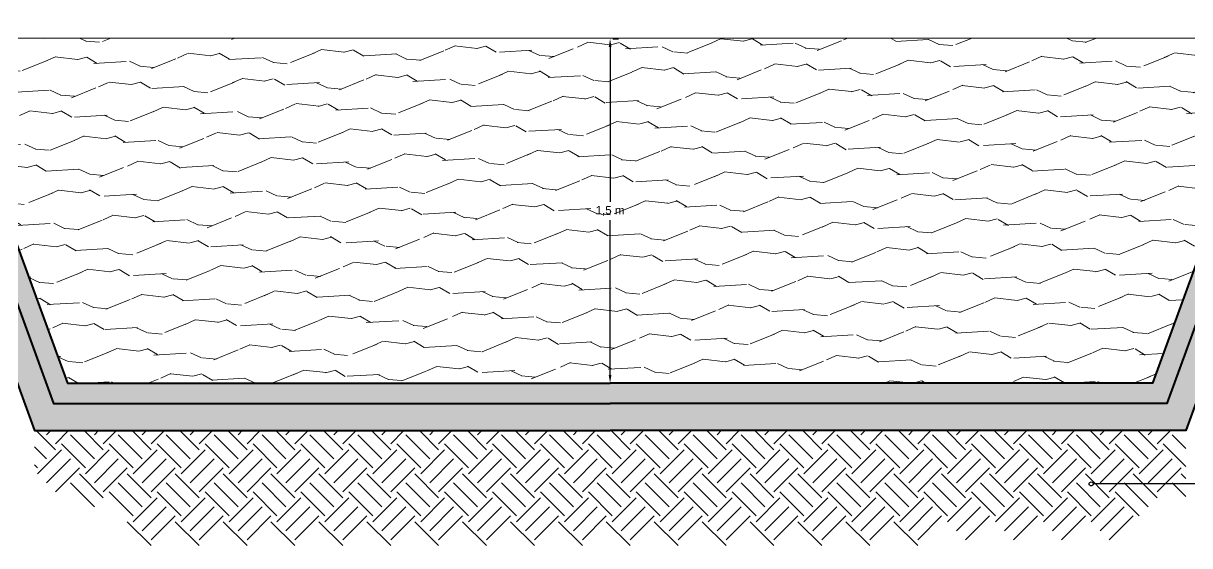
# Model space of a CAD drawing. Header units: millimetres. Extents: x 3441.7 to 3473.1, y 1370.7 to 1404.8.
# Drawn here: x 3449.27 to 3454.34, y 1382.38 to 1384.65 of the extents above; entities that cross this region are included whole.
import ezdxf

# ---------------------------------------------------------------- set-up
doc = ezdxf.new("R2010")
doc.units = ezdxf.units.MM
doc.layers.add('ACQUA - water hatch', color=7, linetype='Continuous', lineweight=0, true_color=0x0f87ff)
doc.layers.add('TRATTEGGI - hatch', color=7, linetype='Continuous', lineweight=5, true_color=0x8f8f8f)
doc.layers.add('MURATURA_section_wall', color=7, linetype='Continuous', lineweight=40)
doc.layers.add('QUOTE - dimension', color=252, linetype='Continuous')
doc.layers.add('SCRITTE_txt', color=7, linetype='Continuous')
doc.styles.get("Standard").update_dxf_attribs({"font": 'arial.ttf'})
doc.dimstyles.get("Standard").update_dxf_attribs({"dimtxt": 0.18, "dimasz": 0.18, "dimexe": 0.18, "dimexo": 0.0625, "dimgap": 0.09, "dimtad": 0, "dimtih": 1, "dimtoh": 1, "dimdec": 4, "dimzin": 0, "dimdsep": 46, "dimtxsty": 'Standard', "dimcen": 0.09, "dimadec": 0, "dimazin": 0, "dimtfac": 1, "dimtdec": 4, "dimtofl": 0, "dimtmove": 0, "dimatfit": 3, "dimfxl": 0, "dimtolj": 1, "dimtzin": 0, "dimarcsym": 0})

# ---------------------------------------------------------------- blocks, each defined once
blk = doc.blocks.new('*D5')
at = {"layer": 'Defpoints', "color": 0, "transparency": 16777216}
for p in [(3451.8204, 1384.587), (3451.8204, 1383.0899), (3451.8204, 1383.0899)]:
    blk.add_point(p, dxfattribs=at)
at = {"layer": 'QUOTE - dimension', "color": 0, "lineweight": -2, "transparency": 16777216}
for p, q in [((3451.8204, 1384.551), (3451.8204, 1383.8781)), ((3451.8329, 1384.587), (3451.8564, 1384.587)), ((3451.8204, 1383.1259), (3451.8204, 1383.7988)), ((3451.8329, 1383.0899), (3451.8564, 1383.0899))]:
    blk.add_line(p, q, dxfattribs=at)
at = {"layer": 'QUOTE - dimension', "color": 0, "transparency": 16777216}
for points in [[(3451.8144, 1384.551), (3451.8264, 1384.551), (3451.8204, 1384.587)], [(3451.8144, 1383.1259), (3451.8264, 1383.1259), (3451.8204, 1383.0899)]]:
    blk.add_solid(points, dxfattribs=at)
at = {"layer": 'QUOTE - dimension', "color": 0, "transparency": 16777216, "insert": (3451.8204, 1383.8384), "char_height": 0.036, "attachment_point": 5}
blk.add_mtext('\\A1;1,5 m', dxfattribs=at)

msp = doc.modelspace()

# ---------------------------------------------------------------- hatches: boundary and pattern name
at = {"layer": 'ACQUA - water hatch'}
h = msp.add_hatch(dxfattribs=at)
h.set_pattern_fill('LEGNO6', color=256, scale=0.259, angle=65, style=0, pattern_type=2)
h.set_pattern_definition([(173.4349, (3473.65142, 1370.09162), (-0.5789255, -0.01581703), [0.0982835, -0.7207462]), (204.3987, (3473.553784, 1370.102856), (-1.830417354, -0.861111376), [0.0477573, -2.3401049]), (201.8476, (3473.61975, 1370.317862), (-4.9281443783, -1.9885910473), [0.1136062, -5.5667072]), (174.9831, (3473.514303, 1370.275585), (-2.206244219, 0.171464088), [0.0606303, -2.970887]), (155, (3473.68864, 1370.17143), (-0.3441918, -0.1252756), [0.0518, -0.2072]), (183.4429, (3473.641692, 1370.193321), (3.817745437, 0.2201784722), [0.1413865, -6.9279376]), (149.2894, (3473.50056, 1370.18483), (2.003145043, -1.21985713), [0.0520585, -2.5508594]), (194.8056, (3473.455803, 1370.211416), (1.611500915, 0.391645), [0.040457, -1.9823977])])
edge = h.paths.add_edge_path()
edge.add_line((3454.4378, 1383.7999), (3454.49945, 1383.7999))
edge.add_spline(control_points=[(3454.49945, 1383.7999), (3454.47918, 1383.80265), (3454.44504, 1383.8127), (3454.42311, 1383.8543), (3454.41921, 1383.89335), (3454.44558, 1383.92863), (3454.48939, 1383.96055), (3454.52972, 1383.97315), (3454.55307, 1383.98045)], knot_values=[0, 0, 0, 0, 0.0593731, 0.097901, 0.1345649, 0.1703633, 0.2232683, 0.2960344, 0.2960344, 0.2960344, 0.2960344], degree=3, periodic=0)
edge.add_spline(control_points=[(3454.55307, 1383.98045), (3454.54382, 1383.98141), (3454.5177, 1383.98506), (3454.47543, 1383.99649), (3454.45407, 1384.04666), (3454.47647, 1384.10054), (3454.52425, 1384.13782), (3454.56336, 1384.15479), (3454.58102, 1384.16245)], knot_values=[0, 0, 0, 0, 0.0277824, 0.0779512, 0.1228537, 0.171634, 0.2418028, 0.2995605, 0.2995605, 0.2995605, 0.2995605], degree=3, periodic=0)
edge.add_spline(control_points=[(3454.58102, 1384.16245), (3454.57917, 1384.16303), (3454.57023, 1384.16747), (3454.56843, 1384.19454), (3454.56996, 1384.22511), (3454.60214, 1384.24528), (3454.63583, 1384.24586), (3454.67623, 1384.25177), (3454.71628, 1384.25277), (3454.75106, 1384.2748), (3454.78564, 1384.2836), (3454.82158, 1384.31797), (3454.88458, 1384.30982), (3454.92427, 1384.29172), (3454.94336, 1384.28302)], knot_values=[0, 0, 0, 0, 0.0063019, 0.0340859, 0.0661817, 0.0963639, 0.1354103, 0.1671916, 0.2193136, 0.2517506, 0.2884627, 0.3247948, 0.3938192, 0.4577926, 0.4577926, 0.4577926, 0.4577926], degree=3, periodic=0)
edge.add_spline(control_points=[(3454.94336, 1384.28302), (3454.94072, 1384.29427), (3454.94309, 1384.3277), (3454.97082, 1384.34322), (3454.98872, 1384.35188)], knot_values=[0.7365815, 0.7365815, 0.7365815, 0.7365815, 0.7525405, 0.7790589, 0.7790589, 0.7790589, 0.7790589], degree=3, periodic=0)
edge.add_spline(control_points=[(3454.98872, 1384.35188), (3454.97871, 1384.37434), (3454.95909, 1384.41831), (3454.9132, 1384.47525), (3454.86831, 1384.52605), (3454.81048, 1384.54223), (3454.79163, 1384.57405), (3454.78885, 1384.58987)], knot_values=[0, 0, 0, 0, 0.0733141, 0.1435669, 0.21982, 0.2701172, 0.3172691, 0.3172691, 0.3172691, 0.3172691], degree=3, periodic=0)
edge.add_line((3454.78885, 1384.58987), (3448.8519, 1384.58987))
edge.add_spline(control_points=[(3448.8519, 1384.58987), (3448.84912, 1384.57405), (3448.83027, 1384.54223), (3448.77245, 1384.52605), (3448.72755, 1384.47525), (3448.68166, 1384.41831), (3448.66205, 1384.37434), (3448.65203, 1384.35188)], knot_values=[0, 0, 0, 0, 0.0471519, 0.0974491, 0.1737022, 0.243955, 0.3172691, 0.3172691, 0.3172691, 0.3172691], degree=3, periodic=0)
edge.add_spline(control_points=[(3448.65203, 1384.35188), (3448.66993, 1384.34322), (3448.69766, 1384.3277), (3448.70004, 1384.29427), (3448.69739, 1384.28302)], knot_values=[1.5493279, 1.5493279, 1.5493279, 1.5493279, 1.6051068, 1.6386751, 1.6386751, 1.6386751, 1.6386751], degree=3, periodic=0)
edge.add_spline(control_points=[(3448.69739, 1384.28302), (3448.71648, 1384.29172), (3448.75617, 1384.30982), (3448.81918, 1384.31797), (3448.85511, 1384.2836), (3448.8897, 1384.2748), (3448.92448, 1384.25277), (3448.96453, 1384.25177), (3449.00493, 1384.24586), (3449.03861, 1384.24528), (3449.07079, 1384.22511), (3449.07232, 1384.19454), (3449.07052, 1384.16747), (3449.06158, 1384.16303), (3449.05973, 1384.16245)], knot_values=[0, 0, 0, 0, 0.0639734, 0.1329978, 0.1693299, 0.206042, 0.238479, 0.290601, 0.3223823, 0.3614287, 0.3916108, 0.4237067, 0.4514906, 0.4577926, 0.4577926, 0.4577926, 0.4577926], degree=3, periodic=0)
edge.add_spline(control_points=[(3449.05973, 1384.16245), (3449.07739, 1384.15479), (3449.1165, 1384.13782), (3449.16428, 1384.10054), (3449.18669, 1384.04666), (3449.16532, 1383.99649), (3449.12306, 1383.98506), (3449.09694, 1383.98141), (3449.08768, 1383.98045)], knot_values=[0, 0, 0, 0, 0.0577577, 0.1279265, 0.1767068, 0.2216092, 0.2717781, 0.2995605, 0.2995605, 0.2995605, 0.2995605], degree=3, periodic=0)
edge.add_spline(control_points=[(3449.08768, 1383.98045), (3449.11103, 1383.97315), (3449.15136, 1383.96055), (3449.19517, 1383.92863), (3449.22154, 1383.89335), (3449.21764, 1383.8543), (3449.19571, 1383.8127), (3449.16157, 1383.80265), (3449.1413, 1383.7999)], knot_values=[0, 0, 0, 0, 0.0727661, 0.1256711, 0.1614695, 0.1981334, 0.2366613, 0.2960344, 0.2960344, 0.2960344, 0.2960344], degree=3, periodic=0)
edge.add_line((3449.14599, 1383.7999), (3449.20295, 1383.7999))
edge.add_line((3449.20295, 1383.7999), (3449.46216, 1383.08987))
edge.add_line((3449.46216, 1383.08987), (3451.82038, 1383.08987))
edge.add_line((3451.82038, 1383.08987), (3454.17859, 1383.08987))
edge.add_line((3454.17859, 1383.08987), (3454.4378, 1383.7999))
edge = h.paths.add_edge_path()
edge.add_spline(control_points=[(3455.42349, 1384.45765), (3455.40456, 1384.47788), (3455.37171, 1384.51298), (3455.32891, 1384.55361), (3455.3163, 1384.58083), (3455.3131, 1384.58987)], knot_values=[0, 0, 0, 0, 0.0834737, 0.1448919, 0.1735236, 0.1735236, 0.1735236, 0.1735236], degree=3, periodic=0)
edge.add_line((3455.3131, 1384.58987), (3455.24747, 1384.58987))
edge.add_spline(control_points=[(3455.24747, 1384.58987), (3455.2479, 1384.58443), (3455.24529, 1384.57241), (3455.24183, 1384.55613), (3455.22896, 1384.54413), (3455.21667, 1384.53119), (3455.19826, 1384.52234), (3455.18156, 1384.51011), (3455.15893, 1384.50742), (3455.13726, 1384.50669), (3455.11964, 1384.51508), (3455.10656, 1384.52332), (3455.09051, 1384.52389), (3455.07335, 1384.50933), (3455.08615, 1384.4836), (3455.08098, 1384.4541), (3455.0827, 1384.42487), (3455.08183, 1384.40147), (3455.07946, 1384.3896), (3455.07847, 1384.3846)], knot_values=[1.653841, 1.653841, 1.653841, 1.653841, 1.6702842, 1.6887017, 1.7027318, 1.7217, 1.7420866, 1.7634811, 1.7824557, 1.8092912, 1.8270435, 1.8400739, 1.8552274, 1.8725497, 1.896105, 1.9287171, 1.9624939, 1.9834914, 1.9987642, 1.9987642, 1.9987642, 1.9987642], degree=3, periodic=0)
edge.add_spline(control_points=[(3455.07847, 1384.3846), (3455.08164, 1384.38502), (3455.1067, 1384.38816), (3455.15191, 1384.39536), (3455.21666, 1384.39438), (3455.24871, 1384.4335), (3455.28732, 1384.46479), (3455.34502, 1384.45611), (3455.39019, 1384.4599), (3455.4177, 1384.45799), (3455.42349, 1384.45765)], knot_values=[0.5185057, 0.5185057, 0.5185057, 0.5185057, 0.5230306, 0.5542381, 0.5857102, 0.6076551, 0.6233339, 0.6543815, 0.6835525, 0.6913131, 0.6913131, 0.6913131, 0.6913131], degree=3, periodic=0)
edge = h.paths.add_edge_path()
edge.add_spline(control_points=[(3455.54776, 1384.49906), (3455.53329, 1384.52113), (3455.51964, 1384.54863), (3455.51277, 1384.57897), (3455.51122, 1384.58465), (3455.50954, 1384.58987)], knot_values=[0.00658, 0.00658, 0.00658, 0.00658, 0.0300404, 0.0300404, 0.036502, 0.036502, 0.036502, 0.036502], degree=3, periodic=0)
edge.add_line((3455.50954, 1384.58987), (3455.34692, 1384.58987))
edge.add_spline(control_points=[(3455.34692, 1384.58987), (3455.34873, 1384.58599), (3455.35077, 1384.58229), (3455.37216, 1384.54959), (3455.41416, 1384.51343), (3455.46751, 1384.46063)], knot_values=[0, 0, 0, 0, 0.0057451, 0.0057451, 0.0539492, 0.0539492, 0.0539492, 0.0539492], degree=3, periodic=0)
edge.add_spline(control_points=[(3455.46751, 1384.46063), (3455.47163, 1384.462), (3455.48569, 1384.46863), (3455.50105, 1384.49039), (3455.52727, 1384.49721), (3455.54151, 1384.49863), (3455.54776, 1384.49906)], knot_values=[0.4541002, 0.4541002, 0.4541002, 0.4541002, 0.4605439, 0.4773461, 0.4888761, 0.4978786, 0.4978786, 0.4978786, 0.4978786], degree=3, periodic=0)
edge = h.paths.add_edge_path()
edge.add_spline(control_points=[(3455.63641, 1384.51898), (3455.65315, 1384.54129), (3455.66989, 1384.5636), (3455.67985, 1384.58987)], knot_values=[0, 0, 0, 0, 0.0831347, 0.0831347, 0.0831347, 0.0831347], degree=3, periodic=0)
edge.add_line((3455.67985, 1384.58987), (3455.54244, 1384.58987))
edge.add_spline(control_points=[(3455.54244, 1384.58987), (3455.5444, 1384.58107), (3455.54772, 1384.56507), (3455.55911, 1384.53381), (3455.57411, 1384.51467), (3455.5846, 1384.50127)], knot_values=[0, 0, 0, 0, 0.0269664, 0.0486495, 0.0992135, 0.0992135, 0.0992135, 0.0992135], degree=3, periodic=0)
edge.add_spline(control_points=[(3455.5846, 1384.50127), (3455.60168, 1384.50299), (3455.62062, 1384.50708), (3455.63515, 1384.51797), (3455.63641, 1384.51898)], knot_values=[0.4104582, 0.4104582, 0.4104582, 0.4104582, 0.4343131, 0.4366422, 0.4366422, 0.4366422, 0.4366422], degree=3, periodic=0)
edge = h.paths.add_edge_path()
edge.add_spline(control_points=[(3448.56228, 1384.3846), (3448.56129, 1384.3896), (3448.55893, 1384.40147), (3448.55805, 1384.42487), (3448.55977, 1384.4541), (3448.55461, 1384.4836), (3448.56741, 1384.50933), (3448.55024, 1384.52389), (3448.53419, 1384.52332), (3448.52111, 1384.51508), (3448.50349, 1384.50669), (3448.48182, 1384.50742), (3448.45919, 1384.51011), (3448.44249, 1384.52234), (3448.42408, 1384.53119), (3448.41179, 1384.54413), (3448.39892, 1384.55613), (3448.39546, 1384.57241), (3448.39285, 1384.58443), (3448.39328, 1384.58987)], knot_values=[1.653841, 1.653841, 1.653841, 1.653841, 1.6691137, 1.6901112, 1.723888, 1.7565001, 1.7800554, 1.7973778, 1.8125312, 1.8255616, 1.8433139, 1.8701494, 1.889124, 1.9105185, 1.9309051, 1.9498733, 1.9639034, 1.9823209, 1.9987642, 1.9987642, 1.9987642, 1.9987642], degree=3, periodic=0)
edge.add_spline(control_points=[(3448.43378, 1384.58987), (3448.4319, 1384.59162), (3448.42302, 1384.59991), (3448.40783, 1384.61334), (3448.39508, 1384.59941), (3448.39348, 1384.59253), (3448.39328, 1384.58987)], knot_values=[1.5992844, 1.5992844, 1.5992844, 1.5992844, 1.6065818, 1.6326423, 1.6458252, 1.653841, 1.653841, 1.653841, 1.653841], degree=3, periodic=0)
edge.add_line((3448.39328, 1384.58987), (3447.9609, 1384.58987))
edge.add_spline(control_points=[(3447.9609, 1384.58987), (3447.97086, 1384.5636), (3447.9876, 1384.54129), (3448.00434, 1384.51898)], knot_values=[0, 0, 0, 0, 0.0831347, 0.0831347, 0.0831347, 0.0831347], degree=3, periodic=0)
edge.add_spline(control_points=[(3448.00434, 1384.51898), (3448.0056, 1384.51797), (3448.02163, 1384.50596), (3448.0606, 1384.49913), (3448.10312, 1384.4999), (3448.1397, 1384.49039), (3448.1676, 1384.45087), (3448.23258, 1384.46141), (3448.29573, 1384.45611), (3448.35344, 1384.46479), (3448.39204, 1384.4335), (3448.4241, 1384.39438), (3448.48884, 1384.39536), (3448.53405, 1384.38816), (3448.55911, 1384.38502), (3448.56228, 1384.3846)], knot_values=[0.8633592, 0.8633592, 0.8633592, 0.8633592, 0.8682583, 0.9240915, 0.9740915, 0.9983437, 1.0336856, 1.1069503, 1.1683088, 1.2336145, 1.2665932, 1.3127522, 1.3789508, 1.4445927, 1.4541103, 1.4541103, 1.4541103, 1.4541103], degree=3, periodic=0)
edge = h.paths.add_edge_path()
edge.add_spline(control_points=[(3448.62699, 1384.36409), (3448.62948, 1384.3725), (3448.63533, 1384.39223), (3448.64781, 1384.41993), (3448.66002, 1384.4488), (3448.67983, 1384.47374), (3448.70727, 1384.48898), (3448.70489, 1384.5199), (3448.67882, 1384.525), (3448.65101, 1384.53662), (3448.64183, 1384.55819), (3448.63688, 1384.56983)], knot_values=[0, 0, 0, 0, 0.0262787, 0.0616366, 0.0912181, 0.1195661, 0.1573664, 0.1747651, 0.1963803, 0.2272506, 0.2634142, 0.2634142, 0.2634142, 0.2634142], degree=3, periodic=0)
edge.add_spline(control_points=[(3448.63688, 1384.56983), (3448.62993, 1384.56422), (3448.61213, 1384.55123), (3448.57377, 1384.49268), (3448.57927, 1384.43038), (3448.58362, 1384.38111)], knot_values=[0, 0, 0, 0, 0.0264796, 0.063826, 0.2050102, 0.2050102, 0.2050102, 0.2050102], degree=3, periodic=0)
edge.add_spline(control_points=[(3448.58362, 1384.38111), (3448.58747, 1384.38028), (3448.60257, 1384.37645), (3448.61628, 1384.36951), (3448.62699, 1384.36409)], knot_values=[1.4756292, 1.4756292, 1.4756292, 1.4756292, 1.4874669, 1.5227932, 1.5227932, 1.5227932, 1.5227932], degree=3, periodic=0)
at = {"layer": 'TRATTEGGI - hatch', "true_color": 0x383838}
h = msp.add_hatch(color=250, dxfattribs=at)
edge = h.paths.add_edge_path()
edge.add_line((3456.5511, 1384.6537), (3456.46276, 1384.6537))
edge.add_line((3456.46276, 1384.6537), (3456.46276, 1384.44028))
edge.add_line((3456.46276, 1384.44028), (3456.04977, 1384.44028))
edge.add_line((3456.04977, 1384.44028), (3454.95955, 1384.11694))
edge.add_line((3454.95955, 1384.11694), (3454.84669, 1384.11694))
edge.add_line((3454.84669, 1384.11694), (3454.82901, 1384.04813))
edge.add_spline(control_points=[(3454.82901, 1384.04813), (3454.82833, 1384.04397), (3454.8273, 1384.0399), (3454.82589, 1384.03595)], knot_values=[0.2016462, 0.2016462, 0.2016462, 0.2016462, 0.2059053, 0.2059053, 0.2059053, 0.2059053], degree=3, periodic=0)
edge.add_spline(control_points=[(3454.68608, 1383.97781), (3454.71432, 1383.97648), (3454.7692, 1383.97084), (3454.81721, 1384.01165), (3454.82589, 1384.03595)], knot_values=[0.1470175, 0.1470175, 0.1470175, 0.1470175, 0.1754339, 0.2016462, 0.2016462, 0.2016462, 0.2016462], degree=3, periodic=0)
edge.add_line((3454.82589, 1384.03595), (3454.76525, 1383.7999))
edge.add_line((3454.76525, 1383.7999), (3454.56707, 1383.7999))
edge.add_spline(control_points=[(3454.56707, 1383.7999), (3454.54481, 1383.79793), (3454.52241, 1383.79678), (3454.49945, 1383.7999)], knot_values=[0.1005291, 0.1005291, 0.1005291, 0.1005291, 0.1233571, 0.1233571, 0.1233571, 0.1233571], degree=3, periodic=0)
edge.add_line((3454.49945, 1383.7999), (3454.4378, 1383.7999))
edge.add_line((3454.4378, 1383.7999), (3454.17859, 1383.08987))
edge.add_line((3454.17859, 1383.08987), (3451.82038, 1383.08987))
edge.add_line((3451.82038, 1383.08987), (3451.82038, 1383.00153))
edge.add_line((3451.82038, 1383.00153), (3454.24038, 1383.00153))
edge.add_line((3454.24038, 1383.00153), (3454.49959, 1383.71155))
edge.add_line((3454.49959, 1383.71155), (3454.83376, 1383.71155))
edge.add_line((3454.83376, 1383.71155), (3454.91521, 1384.0286))
edge.add_line((3454.91521, 1384.0286), (3454.97237, 1384.0286))
edge.add_line((3454.97237, 1384.0286), (3456.0626, 1384.35194))
edge.add_line((3456.0626, 1384.35194), (3456.46276, 1384.35194))
edge.add_line((3456.46276, 1384.35194), (3456.46276, 1384.30275))
edge.add_line((3456.46276, 1384.30275), (3456.5511, 1384.30275))
edge.add_line((3456.5511, 1384.30275), (3456.5511, 1384.6537))
edge = h.paths.add_edge_path()
edge.add_line((3447.17799, 1384.44028), (3447.17799, 1384.6537))
edge.add_line((3447.17799, 1384.6537), (3447.08965, 1384.6537))
edge.add_line((3447.08965, 1384.6537), (3447.08965, 1384.30275))
edge.add_line((3447.08965, 1384.30275), (3447.17799, 1384.30275))
edge.add_line((3447.17799, 1384.30275), (3447.17799, 1384.35194))
edge.add_line((3447.17799, 1384.35194), (3447.57815, 1384.35194))
edge.add_line((3447.57815, 1384.35194), (3448.66838, 1384.0286))
edge.add_line((3448.66838, 1384.0286), (3448.72554, 1384.0286))
edge.add_line((3448.72554, 1384.0286), (3448.80699, 1383.71155))
edge.add_line((3448.80699, 1383.71155), (3449.14116, 1383.71155))
edge.add_line((3449.14116, 1383.71155), (3449.40037, 1383.00153))
edge.add_line((3449.40037, 1383.00153), (3451.82038, 1383.00153))
edge.add_line((3451.82038, 1383.00153), (3451.82038, 1383.08987))
edge.add_line((3451.82038, 1383.08987), (3449.46216, 1383.08987))
edge.add_line((3449.46216, 1383.08987), (3449.20295, 1383.7999))
edge.add_line((3449.20295, 1383.7999), (3449.1413, 1383.7999))
edge.add_spline(control_points=[(3449.1413, 1383.7999), (3449.11834, 1383.79678), (3449.09594, 1383.79793), (3449.07368, 1383.7999)], knot_values=[0.1005291, 0.1005291, 0.1005291, 0.1005291, 0.1233571, 0.1233571, 0.1233571, 0.1233571], degree=3, periodic=0)
edge.add_line((3449.07368, 1383.7999), (3448.87551, 1383.7999))
edge.add_line((3448.87551, 1383.7999), (3448.81486, 1384.03595))
edge.add_spline(control_points=[(3448.81486, 1384.03595), (3448.81345, 1384.0399), (3448.81242, 1384.04397), (3448.81174, 1384.04813)], knot_values=[0.2016462, 0.2016462, 0.2016462, 0.2016462, 0.2059053, 0.2059053, 0.2059053, 0.2059053], degree=3, periodic=0)
edge.add_spline(control_points=[(3448.84775, 1384.14992), (3448.83728, 1384.1354), (3448.81599, 1384.10584), (3448.80869, 1384.06656), (3448.81174, 1384.04813)], knot_values=[0.2059053, 0.2059053, 0.2059053, 0.2059053, 0.2241704, 0.2430803, 0.2430803, 0.2430803, 0.2430803], degree=3, periodic=0)
edge.add_line((3448.81174, 1384.04813), (3448.79406, 1384.11694))
edge.add_line((3448.79406, 1384.11694), (3448.6812, 1384.11694))
edge.add_line((3448.6812, 1384.11694), (3447.59098, 1384.44028))
edge.add_line((3447.59098, 1384.44028), (3447.17799, 1384.44028))
at = {"layer": 'TRATTEGGI - hatch'}
h = msp.add_hatch(dxfattribs=at)
h.set_pattern_fill('AR-SAND', color=256, scale=0.029448, style=0)
h.set_pattern_definition([(37.5, (3430.489088, 1278.141047), (-0.001855006, 0.056740425), [0, -0.044760422, 0, -0.050060999, 0, -0.047852425]), (7.5, (3430.48909, 1278.14105), (0.05211576, 0.08310556), [0, -0.02414707, 0, -0.040343275, 0, -0.015460014]), (327.5, (3430.452867, 1278.141047), (0.091704148, 0.000166646), [0, -0.014723823, 0, -0.053005763, 0, -0.069201969]), (317.5, (3430.45287, 1278.14105), (0.088523353, 0.02584548), [0, -0.007361912, 0, -0.034748223, 0, -0.039754322])])
h.paths.add_polyline_path([(3454.58198, 1383.59376), (3454.92512, 1383.59376), (3455.00798, 1383.9163), (3456.0797, 1384.23415), (3456.46276, 1384.23415), (3456.46276, 1384.30275), (3456.46276, 1384.35194), (3456.0626, 1384.35194), (3454.97237, 1384.0286), (3454.91521, 1384.0286), (3454.83376, 1383.71155), (3454.49959, 1383.71155), (3454.24038, 1383.00153), (3451.82038, 1383.00153), (3449.40037, 1383.00153), (3449.14116, 1383.71155), (3448.80699, 1383.71155), (3448.72554, 1384.0286), (3448.66838, 1384.0286), (3447.57815, 1384.35194), (3447.17799, 1384.35194), (3447.17799, 1384.30275), (3447.17799, 1384.23415), (3447.56105, 1384.23415), (3448.63278, 1383.9163), (3448.71563, 1383.59376), (3449.05877, 1383.59376), (3449.31798, 1382.88374), (3451.82038, 1382.88374), (3454.32277, 1382.88374)])

# ---------------------------------------------------------------- linework, layer by layer
at = {"layer": 'ACQUA - water hatch'}
msp.add_lwpolyline([(3455.87197, 1384.58987), (3447.77367, 1384.58987)], dxfattribs=at)
at = {"layer": 'MURATURA_section_wall'}
for p, q in [((3449.40037, 1383.00153), (3449.40037, 1383.00153)), ((3449.40037, 1383.00153), (3449.40037, 1383.00153)), ((3449.40037, 1383.00153), (3449.40037, 1383.00153)), ((3449.40037, 1383.00153), (3449.40037, 1383.00153)), ((3449.40037, 1383.00153), (3449.40037, 1383.00153)), ((3449.40037, 1383.00153), (3449.40037, 1383.00153)), ((3449.31798, 1382.88374), (3449.31798, 1382.88374)), ((3449.31798, 1382.88374), (3449.31798, 1382.88374)), ((3449.31798, 1382.88374), (3449.31798, 1382.88374)), ((3449.31798, 1382.88374), (3449.31798, 1382.88374)), ((3449.31798, 1382.88374), (3449.31798, 1382.88374)), ((3449.31798, 1382.88374), (3449.31798, 1382.88374))]:
    msp.add_line(p, q, dxfattribs=at)
for points in [[(3448.63278, 1383.9163), (3448.71563, 1383.59376), (3449.05877, 1383.59376), (3449.31798, 1382.88374), (3451.82038, 1382.88374)], [(3455.00798, 1383.9163), (3454.92512, 1383.59376), (3454.58198, 1383.59376), (3454.32277, 1382.88374), (3451.82038, 1382.88374)], [(3448.87551, 1383.7999), (3449.20295, 1383.7999), (3449.46216, 1383.08987), (3451.82038, 1383.08987)], [(3454.76525, 1383.7999), (3454.4378, 1383.7999), (3454.17859, 1383.08987), (3451.82038, 1383.08987)], [(3448.80699, 1383.71155), (3449.14116, 1383.71155), (3449.40037, 1383.00153), (3451.82038, 1383.00153)], [(3454.83376, 1383.71155), (3454.49959, 1383.71155), (3454.24038, 1383.00153), (3451.82038, 1383.00153)]]:
    msp.add_lwpolyline(points, dxfattribs=at)
at = {"layer": 'SCRITTE_txt'}
msp.add_line((3455.85004, 1382.65229), (3453.92032, 1382.65229), dxfattribs=at)
msp.add_circle((3453.91149, 1382.65229), 0.00883, dxfattribs=at)
at = {"layer": 'TRATTEGGI - hatch', "linetype": 'Continuous'}
for p, q in [((3449.40938, 1382.80027), (3449.32591, 1382.88374)), ((3449.37033, 1382.86534), (3449.38874, 1382.88374)), ((3449.40938, 1382.8263), (3449.46682, 1382.88374)), ((3449.6176, 1382.80027), (3449.53413, 1382.88374)), ((3449.57856, 1382.86534), (3449.59696, 1382.88374)), ((3449.6176, 1382.8263), (3449.67505, 1382.88374)), ((3449.82583, 1382.80027), (3449.74236, 1382.88374)), ((3449.78679, 1382.86534), (3449.80519, 1382.88374)), ((3449.82583, 1382.8263), (3449.88327, 1382.88374)), ((3450.03406, 1382.80027), (3449.95058, 1382.88374)), ((3449.99501, 1382.86534), (3450.01341, 1382.88374)), ((3450.03406, 1382.8263), (3450.0915, 1382.88374)), ((3450.24228, 1382.80027), (3450.15881, 1382.88374)), ((3450.20324, 1382.86534), (3450.22164, 1382.88374)), ((3450.24228, 1382.8263), (3450.29973, 1382.88374)), ((3450.45051, 1382.80027), (3450.36704, 1382.88374)), ((3450.41147, 1382.86534), (3450.42987, 1382.88374)), ((3450.45051, 1382.8263), (3450.50795, 1382.88374)), ((3450.65873, 1382.80027), (3450.57526, 1382.88374)), ((3450.61969, 1382.86534), (3450.63809, 1382.88374)), ((3450.65873, 1382.8263), (3450.71618, 1382.88374)), ((3450.86696, 1382.80027), (3450.78349, 1382.88374)), ((3450.82792, 1382.86534), (3450.84632, 1382.88374)), ((3450.86696, 1382.8263), (3450.9244, 1382.88374)), ((3451.07519, 1382.80027), (3450.99172, 1382.88374)), ((3451.03614, 1382.86534), (3451.05455, 1382.88374)), ((3451.07519, 1382.8263), (3451.13263, 1382.88374)), ((3451.28341, 1382.80027), (3451.19994, 1382.88374)), ((3451.24437, 1382.86534), (3451.26277, 1382.88374)), ((3451.28341, 1382.8263), (3451.34086, 1382.88374)), ((3451.49164, 1382.80027), (3451.40817, 1382.88374)), ((3451.4526, 1382.86534), (3451.471, 1382.88374)), ((3451.49164, 1382.8263), (3451.54908, 1382.88374)), ((3451.69987, 1382.80027), (3451.61639, 1382.88374)), ((3451.66082, 1382.86534), (3451.67922, 1382.88374)), ((3451.69987, 1382.8263), (3451.75731, 1382.88374)), ((3451.90809, 1382.80027), (3451.82462, 1382.88374)), ((3451.86905, 1382.86534), (3451.88745, 1382.88374)), ((3451.90809, 1382.8263), (3451.96554, 1382.88374)), ((3452.11632, 1382.80027), (3452.03285, 1382.88374)), ((3452.07728, 1382.86534), (3452.09568, 1382.88374)), ((3452.11632, 1382.8263), (3452.17376, 1382.88374)), ((3452.32455, 1382.80027), (3452.24107, 1382.88374)), ((3452.2855, 1382.86534), (3452.3039, 1382.88374)), ((3452.32455, 1382.8263), (3452.38199, 1382.88374)), ((3452.53277, 1382.80027), (3452.4493, 1382.88374)), ((3452.49373, 1382.86534), (3452.51213, 1382.88374)), ((3452.53277, 1382.8263), (3452.59021, 1382.88374)), ((3452.741, 1382.80027), (3452.65753, 1382.88374)), ((3452.70196, 1382.86534), (3452.72036, 1382.88374)), ((3452.741, 1382.8263), (3452.79844, 1382.88374)), ((3452.94922, 1382.80027), (3452.86575, 1382.88374)), ((3452.91018, 1382.86534), (3452.92858, 1382.88374)), ((3452.94922, 1382.8263), (3453.00667, 1382.88374)), ((3453.15745, 1382.80027), (3453.07398, 1382.88374)), ((3453.11841, 1382.86534), (3453.13681, 1382.88374)), ((3453.15745, 1382.8263), (3453.21489, 1382.88374)), ((3453.36568, 1382.80027), (3453.28221, 1382.88374)), ((3453.32663, 1382.86534), (3453.34504, 1382.88374)), ((3453.36568, 1382.8263), (3453.42312, 1382.88374)), ((3453.5739, 1382.80027), (3453.49043, 1382.88374)), ((3453.53486, 1382.86534), (3453.55326, 1382.88374)), ((3453.5739, 1382.8263), (3453.63135, 1382.88374)), ((3453.78213, 1382.80027), (3453.69866, 1382.88374)), ((3453.74309, 1382.86534), (3453.76149, 1382.88374)), ((3453.78213, 1382.8263), (3453.83957, 1382.88374)), ((3453.99036, 1382.80027), (3453.90688, 1382.88374)), ((3453.95131, 1382.86534), (3453.96971, 1382.88374)), ((3453.99036, 1382.8263), (3454.0478, 1382.88374)), ((3454.19858, 1382.80027), (3454.11511, 1382.88374)), ((3454.15954, 1382.86534), (3454.17794, 1382.88374)), ((3454.19858, 1382.8263), (3454.25603, 1382.88374)), ((3449.53952, 1382.72219), (3449.43541, 1382.8263)), ((3449.57856, 1382.76123), (3449.47445, 1382.86534)), ((3449.74774, 1382.72219), (3449.64363, 1382.8263)), ((3449.78679, 1382.76123), (3449.68267, 1382.86534)), ((3449.95597, 1382.72219), (3449.85186, 1382.8263)), ((3449.99501, 1382.76123), (3449.8909, 1382.86534)), ((3450.1642, 1382.72219), (3450.06008, 1382.8263)), ((3450.20324, 1382.76123), (3450.09913, 1382.86534)), ((3450.37242, 1382.72219), (3450.26831, 1382.8263)), ((3450.41147, 1382.76123), (3450.30735, 1382.86534)), ((3450.58065, 1382.72219), (3450.47654, 1382.8263)), ((3450.61969, 1382.76123), (3450.51558, 1382.86534)), ((3450.78888, 1382.72219), (3450.68476, 1382.8263)), ((3450.82792, 1382.76123), (3450.72381, 1382.86534)), ((3450.9971, 1382.72219), (3450.89299, 1382.8263)), ((3451.03614, 1382.76123), (3450.93203, 1382.86534)), ((3451.20533, 1382.72219), (3451.10122, 1382.8263)), ((3451.24437, 1382.76123), (3451.14026, 1382.86534)), ((3451.41356, 1382.72219), (3451.30944, 1382.8263)), ((3451.4526, 1382.76123), (3451.34848, 1382.86534)), ((3451.62178, 1382.72219), (3451.51767, 1382.8263)), ((3451.66082, 1382.76123), (3451.55671, 1382.86534)), ((3451.83001, 1382.72219), (3451.72589, 1382.8263)), ((3451.86905, 1382.76123), (3451.76494, 1382.86534)), ((3452.03823, 1382.72219), (3451.93412, 1382.8263)), ((3452.07728, 1382.76123), (3451.97316, 1382.86534)), ((3452.24646, 1382.72219), (3452.14235, 1382.8263)), ((3452.2855, 1382.76123), (3452.18139, 1382.86534)), ((3452.45469, 1382.72219), (3452.35057, 1382.8263)), ((3452.49373, 1382.76123), (3452.38962, 1382.86534)), ((3452.66291, 1382.72219), (3452.5588, 1382.8263)), ((3452.70196, 1382.76123), (3452.59784, 1382.86534)), ((3452.87114, 1382.72219), (3452.76703, 1382.8263)), ((3452.91018, 1382.76123), (3452.80607, 1382.86534)), ((3453.07937, 1382.72219), (3452.97525, 1382.8263)), ((3453.11841, 1382.76123), (3453.01429, 1382.86534)), ((3453.28759, 1382.72219), (3453.18348, 1382.8263)), ((3453.32663, 1382.76123), (3453.22252, 1382.86534)), ((3453.49582, 1382.72219), (3453.39171, 1382.8263)), ((3453.53486, 1382.76123), (3453.43075, 1382.86534)), ((3453.70404, 1382.72219), (3453.59993, 1382.8263)), ((3453.74309, 1382.76123), (3453.63897, 1382.86534)), ((3453.91227, 1382.72219), (3453.80816, 1382.8263)), ((3453.95131, 1382.76123), (3453.8472, 1382.86534)), ((3454.1205, 1382.72219), (3454.01638, 1382.8263)), ((3454.15954, 1382.76123), (3454.05543, 1382.86534)), ((3454.32277, 1382.72814), (3454.22461, 1382.8263)), ((3454.32277, 1382.80622), (3454.26365, 1382.86534)), ((3449.37033, 1382.76123), (3449.31798, 1382.81358)), ((3449.33129, 1382.69616), (3449.43541, 1382.80027)), ((3449.53952, 1382.69616), (3449.64363, 1382.80027)), ((3449.74774, 1382.69616), (3449.85186, 1382.80027)), ((3449.95597, 1382.69616), (3450.06008, 1382.80027)), ((3450.1642, 1382.69616), (3450.26831, 1382.80027)), ((3450.37242, 1382.69616), (3450.47654, 1382.80027)), ((3450.58065, 1382.69616), (3450.68476, 1382.80027)), ((3450.78888, 1382.69616), (3450.89299, 1382.80027)), ((3450.9971, 1382.69616), (3451.10122, 1382.80027)), ((3451.20533, 1382.69616), (3451.30944, 1382.80027)), ((3451.41356, 1382.69616), (3451.51767, 1382.80027)), ((3451.62178, 1382.69616), (3451.72589, 1382.80027)), ((3451.83001, 1382.69616), (3451.93412, 1382.80027)), ((3452.03823, 1382.69616), (3452.14235, 1382.80027)), ((3452.24646, 1382.69616), (3452.35057, 1382.80027)), ((3452.45469, 1382.69616), (3452.5588, 1382.80027)), ((3452.66291, 1382.69616), (3452.76703, 1382.80027)), ((3452.87114, 1382.69616), (3452.97525, 1382.80027)), ((3453.07937, 1382.69616), (3453.18348, 1382.80027)), ((3453.28759, 1382.69616), (3453.39171, 1382.80027)), ((3453.49582, 1382.69616), (3453.59993, 1382.80027)), ((3453.70404, 1382.69616), (3453.80816, 1382.80027)), ((3453.91227, 1382.69616), (3454.01638, 1382.80027)), ((3454.1205, 1382.69616), (3454.22461, 1382.80027)), ((3449.33129, 1382.72219), (3449.31798, 1382.7355)), ((3449.37033, 1382.65711), (3449.47445, 1382.76123)), ((3449.40938, 1382.61807), (3449.51349, 1382.72219)), ((3449.57856, 1382.65711), (3449.68267, 1382.76123)), ((3449.6176, 1382.61807), (3449.72172, 1382.72219)), ((3449.78679, 1382.65711), (3449.8909, 1382.76123)), ((3449.82583, 1382.61807), (3449.92994, 1382.72219)), ((3449.99501, 1382.65711), (3450.09913, 1382.76123)), ((3450.03406, 1382.61807), (3450.13817, 1382.72219)), ((3450.20324, 1382.65711), (3450.30735, 1382.76123)), ((3450.24228, 1382.61807), (3450.3464, 1382.72219)), ((3450.41147, 1382.65711), (3450.51558, 1382.76123)), ((3450.45051, 1382.61807), (3450.55462, 1382.72219)), ((3450.61969, 1382.65711), (3450.72381, 1382.76123)), ((3450.65873, 1382.61807), (3450.76285, 1382.72219)), ((3450.82792, 1382.65711), (3450.93203, 1382.76123)), ((3450.86696, 1382.61807), (3450.97107, 1382.72219)), ((3451.03614, 1382.65711), (3451.14026, 1382.76123)), ((3451.07519, 1382.61807), (3451.1793, 1382.72219)), ((3451.24437, 1382.65711), (3451.34848, 1382.76123)), ((3451.28341, 1382.61807), (3451.38753, 1382.72219)), ((3451.4526, 1382.65711), (3451.55671, 1382.76123)), ((3451.49164, 1382.61807), (3451.59575, 1382.72219)), ((3451.66082, 1382.65711), (3451.76494, 1382.76123)), ((3451.69987, 1382.61807), (3451.80398, 1382.72219)), ((3451.86905, 1382.65711), (3451.97316, 1382.76123)), ((3451.90809, 1382.61807), (3452.01221, 1382.72219)), ((3452.07728, 1382.65711), (3452.18139, 1382.76123)), ((3452.11632, 1382.61807), (3452.22043, 1382.72219)), ((3452.2855, 1382.65711), (3452.38962, 1382.76123)), ((3452.32455, 1382.61807), (3452.42866, 1382.72219)), ((3452.49373, 1382.65711), (3452.59784, 1382.76123)), ((3452.53277, 1382.61807), (3452.63688, 1382.72219)), ((3452.70196, 1382.65711), (3452.80607, 1382.76123)), ((3452.741, 1382.61807), (3452.84511, 1382.72219)), ((3452.91018, 1382.65711), (3453.01429, 1382.76123)), ((3452.94922, 1382.61807), (3453.05334, 1382.72219)), ((3453.11841, 1382.65711), (3453.22252, 1382.76123)), ((3453.15745, 1382.61807), (3453.26156, 1382.72219)), ((3453.32663, 1382.65711), (3453.43075, 1382.76123)), ((3453.36568, 1382.61807), (3453.46979, 1382.72219)), ((3453.53486, 1382.65711), (3453.63897, 1382.76123)), ((3453.5739, 1382.61807), (3453.67802, 1382.72219)), ((3453.74309, 1382.65711), (3453.8472, 1382.76123)), ((3453.78213, 1382.61807), (3453.88624, 1382.72219)), ((3453.95131, 1382.65711), (3454.05543, 1382.76123)), ((3453.99036, 1382.61807), (3454.09447, 1382.72219)), ((3454.15954, 1382.65711), (3454.26365, 1382.76123)), ((3454.19858, 1382.61807), (3454.3027, 1382.72219)), ((3449.6176, 1382.59204), (3449.51349, 1382.69616)), ((3449.82583, 1382.59204), (3449.72172, 1382.69616)), ((3450.03406, 1382.59204), (3449.92994, 1382.69616)), ((3450.24228, 1382.59204), (3450.13817, 1382.69616)), ((3450.45051, 1382.59204), (3450.3464, 1382.69616)), ((3450.65873, 1382.59204), (3450.55462, 1382.69616)), ((3450.86696, 1382.59204), (3450.76285, 1382.69616)), ((3451.07519, 1382.59204), (3450.97107, 1382.69616)), ((3451.28341, 1382.59204), (3451.1793, 1382.69616)), ((3451.49164, 1382.59204), (3451.38753, 1382.69616)), ((3451.69987, 1382.59204), (3451.59575, 1382.69616)), ((3451.90809, 1382.59204), (3451.80398, 1382.69616)), ((3452.11632, 1382.59204), (3452.01221, 1382.69616)), ((3452.32455, 1382.59204), (3452.22043, 1382.69616)), ((3452.53277, 1382.59204), (3452.42866, 1382.69616)), ((3452.741, 1382.59204), (3452.63688, 1382.69616)), ((3452.94922, 1382.59204), (3452.84511, 1382.69616)), ((3453.15745, 1382.59204), (3453.05334, 1382.69616)), ((3453.36568, 1382.59204), (3453.26156, 1382.69616)), ((3453.5739, 1382.59204), (3453.46979, 1382.69616)), ((3453.78213, 1382.59204), (3453.67802, 1382.69616)), ((3453.99036, 1382.59204), (3453.88624, 1382.69616)), ((3454.19858, 1382.59204), (3454.09447, 1382.69616)), ((3454.32277, 1382.67608), (3454.3027, 1382.69616)), ((3449.57856, 1382.553), (3449.47445, 1382.65711)), ((3449.74774, 1382.51396), (3449.64363, 1382.61807)), ((3449.78679, 1382.553), (3449.68267, 1382.65711)), ((3449.95597, 1382.51396), (3449.85186, 1382.61807)), ((3449.99501, 1382.553), (3449.8909, 1382.65711)), ((3450.1642, 1382.51396), (3450.06008, 1382.61807)), ((3450.20324, 1382.553), (3450.09913, 1382.65711)), ((3450.37242, 1382.51396), (3450.26831, 1382.61807)), ((3450.41147, 1382.553), (3450.30735, 1382.65711)), ((3450.58065, 1382.51396), (3450.47654, 1382.61807)), ((3450.61969, 1382.553), (3450.51558, 1382.65711)), ((3450.78888, 1382.51396), (3450.68476, 1382.61807)), ((3450.82792, 1382.553), (3450.72381, 1382.65711)), ((3450.9971, 1382.51396), (3450.89299, 1382.61807)), ((3451.03614, 1382.553), (3450.93203, 1382.65711)), ((3451.20533, 1382.51396), (3451.10122, 1382.61807)), ((3451.24437, 1382.553), (3451.14026, 1382.65711)), ((3451.41356, 1382.51396), (3451.30944, 1382.61807)), ((3451.4526, 1382.553), (3451.34848, 1382.65711)), ((3451.62178, 1382.51396), (3451.51767, 1382.61807)), ((3451.66082, 1382.553), (3451.55671, 1382.65711)), ((3451.83001, 1382.51396), (3451.72589, 1382.61807)), ((3451.86905, 1382.553), (3451.76494, 1382.65711)), ((3452.03823, 1382.51396), (3451.93412, 1382.61807)), ((3452.07728, 1382.553), (3451.97316, 1382.65711)), ((3452.24646, 1382.51396), (3452.14235, 1382.61807)), ((3452.2855, 1382.553), (3452.18139, 1382.65711)), ((3452.45469, 1382.51396), (3452.35057, 1382.61807)), ((3452.49373, 1382.553), (3452.38962, 1382.65711)), ((3452.66291, 1382.51396), (3452.5588, 1382.61807)), ((3452.70196, 1382.553), (3452.59784, 1382.65711)), ((3452.87114, 1382.51396), (3452.76703, 1382.61807)), ((3452.91018, 1382.553), (3452.80607, 1382.65711)), ((3453.07937, 1382.51396), (3452.97525, 1382.61807)), ((3453.11841, 1382.553), (3453.01429, 1382.65711)), ((3453.28759, 1382.51396), (3453.18348, 1382.61807)), ((3453.32663, 1382.553), (3453.22252, 1382.65711)), ((3453.49582, 1382.51396), (3453.39171, 1382.61807)), ((3453.53486, 1382.553), (3453.43075, 1382.65711)), ((3453.70404, 1382.51396), (3453.59993, 1382.61807)), ((3453.74309, 1382.553), (3453.63897, 1382.65711)), ((3453.91227, 1382.51396), (3453.80816, 1382.61807)), ((3453.95131, 1382.553), (3453.8472, 1382.65711)), ((3454.1205, 1382.51396), (3454.01638, 1382.61807)), ((3454.15954, 1382.553), (3454.05543, 1382.65711)), ((3454.32277, 1382.59799), (3454.26365, 1382.65711)), ((3449.74774, 1382.48793), (3449.85186, 1382.59204)), ((3449.95597, 1382.48793), (3450.06008, 1382.59204)), ((3450.1642, 1382.48793), (3450.26831, 1382.59204)), ((3450.37242, 1382.48793), (3450.47654, 1382.59204)), ((3450.58065, 1382.48793), (3450.68476, 1382.59204)), ((3450.78888, 1382.48793), (3450.89299, 1382.59204)), ((3450.9971, 1382.48793), (3451.10122, 1382.59204)), ((3451.20533, 1382.48793), (3451.30944, 1382.59204)), ((3451.41356, 1382.48793), (3451.51767, 1382.59204)), ((3451.62178, 1382.48793), (3451.72589, 1382.59204)), ((3451.83001, 1382.48793), (3451.93412, 1382.59204)), ((3452.03823, 1382.48793), (3452.14235, 1382.59204)), ((3452.24646, 1382.48793), (3452.35057, 1382.59204)), ((3452.45469, 1382.48793), (3452.5588, 1382.59204)), ((3452.66291, 1382.48793), (3452.76703, 1382.59204)), ((3452.87114, 1382.48793), (3452.97525, 1382.59204)), ((3453.07937, 1382.48793), (3453.18348, 1382.59204)), ((3453.28759, 1382.48793), (3453.39171, 1382.59204)), ((3453.49582, 1382.48793), (3453.59993, 1382.59204)), ((3453.70404, 1382.48793), (3453.80816, 1382.59204)), ((3453.91227, 1382.48793), (3454.01638, 1382.59204)), ((3449.78679, 1382.44889), (3449.8909, 1382.553)), ((3449.99501, 1382.44889), (3450.09913, 1382.553)), ((3450.20324, 1382.44889), (3450.30735, 1382.553)), ((3450.41147, 1382.44889), (3450.51558, 1382.553)), ((3450.61969, 1382.44889), (3450.72381, 1382.553)), ((3450.82792, 1382.44889), (3450.93203, 1382.553)), ((3451.03614, 1382.44889), (3451.14026, 1382.553)), ((3451.24437, 1382.44889), (3451.34848, 1382.553)), ((3451.4526, 1382.44889), (3451.55671, 1382.553)), ((3451.66082, 1382.44889), (3451.76494, 1382.553)), ((3451.86905, 1382.44889), (3451.97316, 1382.553)), ((3452.07728, 1382.44889), (3452.18139, 1382.553)), ((3452.2855, 1382.44889), (3452.38962, 1382.553)), ((3452.49373, 1382.44889), (3452.59784, 1382.553)), ((3452.70196, 1382.44889), (3452.80607, 1382.553)), ((3452.91018, 1382.44889), (3453.01429, 1382.553)), ((3453.11841, 1382.44889), (3453.22252, 1382.553)), ((3453.32663, 1382.44889), (3453.43075, 1382.553)), ((3453.53486, 1382.44889), (3453.63897, 1382.553)), ((3453.74309, 1382.44889), (3453.8472, 1382.553)), ((3453.95131, 1382.44889), (3454.05543, 1382.553)), ((3449.82583, 1382.38382), (3449.72172, 1382.48793)), ((3449.82583, 1382.40985), (3449.92994, 1382.51396)), ((3450.03406, 1382.38382), (3449.92994, 1382.48793)), ((3450.03406, 1382.40985), (3450.13817, 1382.51396)), ((3450.24228, 1382.38382), (3450.13817, 1382.48793)), ((3450.24228, 1382.40985), (3450.3464, 1382.51396)), ((3450.45051, 1382.38382), (3450.3464, 1382.48793)), ((3450.45051, 1382.40985), (3450.55462, 1382.51396)), ((3450.65873, 1382.38382), (3450.55462, 1382.48793)), ((3450.65873, 1382.40985), (3450.76285, 1382.51396)), ((3450.86696, 1382.38382), (3450.76285, 1382.48793)), ((3450.86696, 1382.40985), (3450.97107, 1382.51396)), ((3451.07519, 1382.38382), (3450.97107, 1382.48793)), ((3451.07519, 1382.40985), (3451.1793, 1382.51396)), ((3451.28341, 1382.38382), (3451.1793, 1382.48793)), ((3451.28341, 1382.40985), (3451.38753, 1382.51396)), ((3451.49164, 1382.38382), (3451.38753, 1382.48793)), ((3451.49164, 1382.40985), (3451.59575, 1382.51396)), ((3451.69987, 1382.38382), (3451.59575, 1382.48793)), ((3451.69987, 1382.40985), (3451.80398, 1382.51396)), ((3451.90809, 1382.38382), (3451.80398, 1382.48793)), ((3451.90809, 1382.40985), (3452.01221, 1382.51396)), ((3452.11632, 1382.38382), (3452.01221, 1382.48793)), ((3452.11632, 1382.40985), (3452.22043, 1382.51396)), ((3452.32455, 1382.38382), (3452.22043, 1382.48793)), ((3452.32455, 1382.40985), (3452.42866, 1382.51396)), ((3452.53277, 1382.38382), (3452.42866, 1382.48793)), ((3452.53277, 1382.40985), (3452.63688, 1382.51396)), ((3452.741, 1382.38382), (3452.63688, 1382.48793)), ((3452.741, 1382.40985), (3452.84511, 1382.51396)), ((3452.94922, 1382.38382), (3452.84511, 1382.48793)), ((3452.94922, 1382.40985), (3453.05334, 1382.51396)), ((3453.15745, 1382.38382), (3453.05334, 1382.48793)), ((3453.15745, 1382.40985), (3453.26156, 1382.51396)), ((3453.36568, 1382.40985), (3453.46979, 1382.51396)), ((3453.5739, 1382.40985), (3453.67802, 1382.51396)), ((3453.78213, 1382.40985), (3453.88624, 1382.51396)), ((3453.99036, 1382.40985), (3454.09447, 1382.51396))]:
    msp.add_line(p, q, dxfattribs=at)

# ---------------------------------------------------------------- dimensions: what is measured, and where the dimension line sits
at = {"layer": 'QUOTE - dimension'}
dim = msp.add_aligned_dim(p1=(3451.82038, 1384.587), p2=(3451.82038, 1383.08987), distance=0, text='1,5 m', dimstyle='Standard', override={"dimscale": 0.2}, dxfattribs=at)
dim.commit()
dim.dimension.update_dxf_attribs({"geometry": '*D5', "text_midpoint": (3451.82038, 1383.83844)})

doc.saveas('drawing.dxf')
